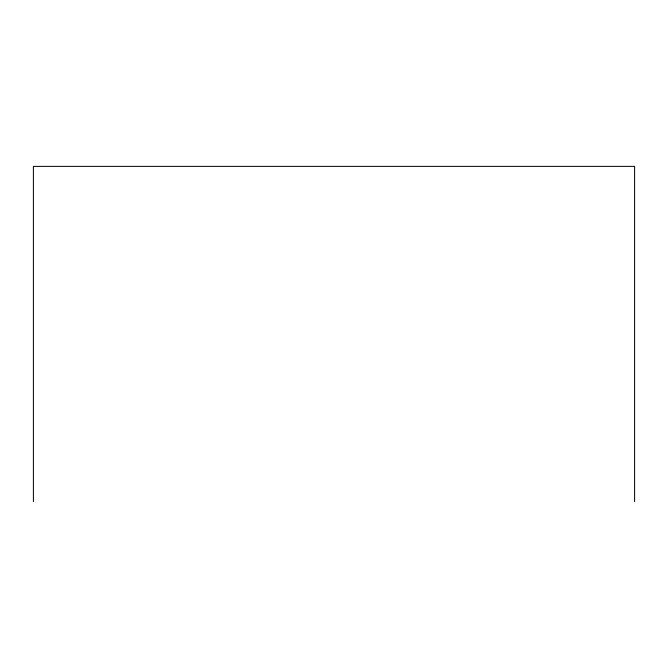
<?xml version="1.0" encoding="UTF-8"?>
<svg xmlns="http://www.w3.org/2000/svg" width="668" height="668" viewBox="0 0 668 668"><rect width="100%" height="100%" fill="white"/><g stroke="black" fill="none" stroke-linecap="round" stroke-linejoin="round"><path stroke-width="1" d="M634.6 501.618L634.6 166.382L33.4 166.382L33.4 501.618"/></g></svg>
